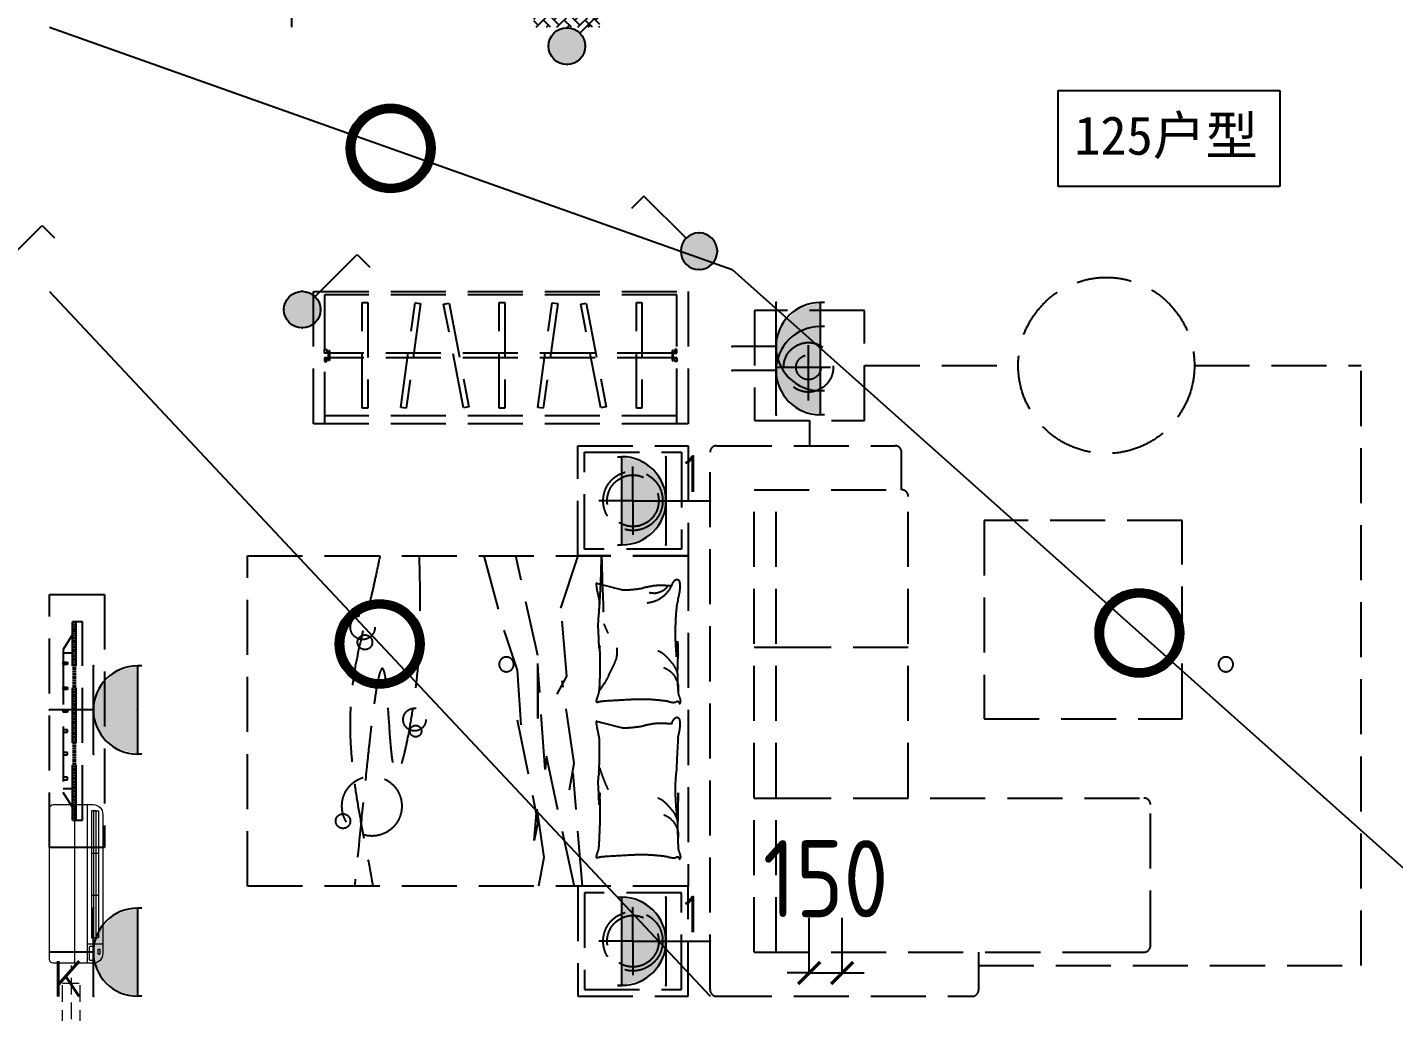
# Model space of a CAD drawing. Extents: x 3443499 to 7125205, y -1700016 to -264854.
# Drawn here: x 3691409 to 3697613, y -836724 to -832253 of the extents above; entities that cross this region are included whole.
import ezdxf
from ezdxf.enums import TextEntityAlignment as Align

# ---------------------------------------------------------------- set-up
doc = ezdxf.new("R2010")
doc.units = 0
doc.header["$LTSCALE"] = 1000
doc.header["$MEASUREMENT"] = 0
for name, pattern in [('__DASH', [0.35, 0.25, -0.1]), ('A户型$0$DASH', [0.35, 0.25, -0.1]), ('HIDDEN', [0.375, 0.25, -0.125])]:
    doc.linetypes.add(name, pattern=pattern)
doc.layers.get('0').update_dxf_attribs({"linetype": 'CONTINUOUS'})
doc.layers.get('Defpoints').update_dxf_attribs({"linetype": 'CONTINUOUS'})
for name, color, linetype in [('!!电气', 1, 'CONTINUOUS'), ('!校对', 2, 'CONTINUOUS'), ('5fur', 175, 'CONTINUOUS'), ('EQUIP-插座', 3, 'CONTINUOUS'), ('EQUIP-照明', 3, 'CONTINUOUS'), ('LVTRY', 252, 'CONTINUOUS'), ('TEL_DIM', 3, 'CONTINUOUS'), ('TEL_TEXT', 7, 'CONTINUOUS'), ('保温', 6, 'CONTINUOUS')]:
    doc.layers.add(name, color=color, linetype=linetype)
doc.layers.add('平面-空调室内机', color=176, linetype='CONTINUOUS', lineweight=9)
doc.layers.add('平面-空调预留孔', color=252, linetype='CONTINUOUS', lineweight=15)
doc.styles.add('_TEL_DIM', font='SIMPLEX', dxfattribs={"width": 0.8, "height": 3.5, "bigfont": 'HZTXT'})
doc.styles.add('DIM_FONT', font='SIMPLEX', dxfattribs={"width": 0.7, "bigfont": 'GBCBIG'})
doc.styles.get("Standard").update_dxf_attribs({"font": 'gbenor.shx', "bigfont": 'gbcbig.shx'})
doc.styles.add('黑体', font='simhei.ttf')
doc.dimstyles.get("Standard").update_dxf_attribs({"dimscale": 100, "dimtxt": 3.5, "dimasz": 1, "dimexe": 2.5, "dimexo": 3, "dimgap": 1.5, "dimtad": 1, "dimdec": 0, "dimzin": 0, "dimdsep": 46, "dimtxsty": 'Standard', "dimblk": 'ARCHTICK', "dimcen": 0.09, "dimadec": 0, "dimazin": 0, "dimtfac": 1, "dimtdec": 0, "dimtix": 1, "dimtmove": 2, "dimatfit": 3, "dimfxl": 1, "dimtolj": 1, "dimtzin": 0, "dimarcsym": 0})

# ---------------------------------------------------------------- blocks, each defined once
blk = doc.blocks.new('$equip$00001150')
at = {"const_width": 0.1}
blk.add_lwpolyline([(-0.45, 0, 1), (0.45, 0, 1)], format="xyb", close=True, dxfattribs=at)
blk.add_circle((0, 0), 0.5)
at = {"flags": 9}
blk.add_attdef('A', (0, 0), '', height=0.00002, dxfattribs=at)
blk = doc.blocks.new('$equip$00001962')
for p, q in [((0.147, 0.356), (0.625, 0.833)), ((0.625, 0.833), (0.766, 0.692))]:
    blk.add_line(p, q)
blk.add_circle((0, 0.208), 0.208)
for p in [(0, 0.417), (-0.208, 0.208), (0.208, 0.208), (0, 0)]:
    blk.add_point(p)
for points in [[(-0.18, 0.313), (0.18, 0.313), (-0.208, 0.208), (0.208, 0.208)], [(-0.104, 0.389), (0.104, 0.389), (-0.18, 0.313), (0.18, 0.313)], [(0, 0.417), (0, 0.417), (-0.104, 0.389), (0.104, 0.389)], [(-0.18, 0.104), (0.18, 0.104), (-0.208, 0.208), (0.208, 0.208)], [(-0.104, 0.028), (0.104, 0.028), (-0.18, 0.104), (0.18, 0.104)], [(0, 0), (0, 0), (-0.104, 0.028), (0.104, 0.028)]]:
    blk.add_solid(points)
at = {"layer": 'TEL_TEXT', "style": '_TEL_DIM', "flags": 1}
blk.add_attdef('A', text='', height=0.00002, dxfattribs=at).set_placement((0, 0), align=Align.MIDDLE_CENTER)
blk = doc.blocks.new('$equip$00001237')
for p, q in [((-0.5, 1.05), (-0.5, 1)), ((-0.5, 1), (0.5, 1)), ((0.5, 1.05), (0.5, 1)), ((0.5, 0.5), (-0.5, 0.5)), ((0, 0.5), (0, 0))]:
    blk.add_line(p, q)
blk.add_arc((0, 1), 0.5, 180, 0)
for p in [(0, 1), (-0.5, 0.5), (0.5, 0.5), (0, 0)]:
    blk.add_point(p)
for points in [[(0.433, 0.75), (-0.433, 0.75), (0.5, 1), (-0.5, 1)], [(0.25, 0.567), (-0.25, 0.567), (0.433, 0.75), (-0.433, 0.75)], [(0, 0.5), (0, 0.5), (0.25, 0.567), (-0.25, 0.567)]]:
    blk.add_solid(points)
at = {"flags": 9}
blk.add_attdef('A', (0, 0), '', height=0.00002, dxfattribs=at)
blk = doc.blocks.new('$equip$00001764')
for p, q in [((-0.5, 1.05), (-0.5, 1)), ((-0.5, 1), (0.5, 1)), ((0.5, 1.05), (0.5, 1)), ((0.5, 0.5), (-0.5, 0.5)), ((0, 0.5), (0, 0))]:
    blk.add_line(p, q)
blk.add_arc((0, 1), 0.5, 180, 0)
for p in [(-0.5, 0.5), (0.5, 0.5), (0, 0)]:
    blk.add_point(p)
for points in [[(0.433, 0.75), (-0.433, 0.75), (0.5, 1), (-0.5, 1)], [(0.25, 0.567), (-0.25, 0.567), (0.433, 0.75), (-0.433, 0.75)], [(0, 0.5), (0, 0.5), (0.25, 0.567), (-0.25, 0.567)]]:
    blk.add_solid(points)
at = {"color": 7, "style": '_TEL_DIM'}
blk.add_attdef('$TEXT$', text='', height=0.4, dxfattribs=at).set_placement((0.303, 0.211), align=Align.MIDDLE_CENTER)
at = {"color": 7, "style": '_TEL_DIM', "flags": 1}
blk.add_attdef('A', text='', height=0.00002, dxfattribs=at).set_placement((0, 0), align=Align.MIDDLE_CENTER)
blk = doc.blocks.new('_ArchTick')
at = {"color": 0, "linetype": 'ByBlock', "const_width": 0.15}
blk.add_lwpolyline([(-0.5, -0.5), (0.5, 0.5)], dxfattribs=at)
blk = doc.blocks.new('*D175')
at = {"layer": 'Defpoints', "color": 0, "transparency": 16777216}
for p in [(3695109.1, -836547.6), (3694959.1, -836853.4), (3695109.1, -836853.4)]:
    blk.add_point(p, dxfattribs=at)
at = {"layer": 'TEL_DIM', "color": 0, "lineweight": -2, "transparency": 16777216}
for p, q in [((3694959.1, -836553.4), (3694959.1, -836297.6)), ((3695109.1, -836553.4), (3695109.1, -836297.6)), ((3694959.1, -836547.6), (3694859.1, -836547.6)), ((3694959.1, -836547.6), (3695109.1, -836547.6)), ((3695109.1, -836547.6), (3695209.1, -836547.6))]:
    blk.add_line(p, q, dxfattribs=at)
at = {"layer": 'TEL_DIM', "color": 0, "lineweight": -2, "transparency": 16777216, "xscale": 100, "yscale": 100, "zscale": 100}
blk.add_blockref('_ArchTick', (3694959.1, -836547.6), dxfattribs=at)
at = {"layer": 'TEL_DIM', "color": 0, "lineweight": -2, "transparency": 16777216, "xscale": 100, "yscale": 100, "zscale": 100, "rotation": 180}
blk.add_blockref('_ArchTick', (3695109.1, -836547.6), dxfattribs=at)
at = {"layer": 'TEL_DIM', "color": 0, "transparency": 16777216, "insert": (3695034.1, -836119.6), "char_height": 350, "attachment_point": 5}
blk.add_mtext('\\A1;150', dxfattribs=at)
blk = doc.blocks.new('A$C00A30745')
at = {"layer": '5fur', "color": 252, "linetype": 'A户型$0$DASH'}
for p, q in [((4700, 2600), (4700, 3200)), ((4700, 3200), (6400, 3200)), ((6350, 3185), (4750, 3185)), ((4750, 3185), (4750, 2600)), ((6350, 2600), (6350, 3185)), ((6400, 3200), (6400, 2600)), ((4920.5, 2670), (4920.5, 3150)), ((4920.5, 3150), (4945.5, 3150)), ((4945.5, 3150), (4945.5, 2670)), ((5095.3, 2674), (5160.9, 3149.5)), ((5185.7, 3146), (5120, 2670.5)), ((5160.9, 3149.5), (5185.7, 3146)), ((5290.3, 3143.3), (5314.9, 3148)), ((5381, 2672), (5290.3, 3143.3)), ((5314.9, 3148), (5405.5, 2676.7)), ((5543, 2670), (5543, 3150)), ((5543, 3150), (5568, 3150)), ((5568, 3150), (5568, 2670)), ((5717.8, 2674), (5783.4, 3149.5)), ((5808.2, 3146), (5742.5, 2670.5)), ((5783.4, 3149.5), (5808.2, 3146)), ((5912.8, 3143.3), (5937.4, 3148)), ((6003.5, 2672), (5912.8, 3143.3)), ((5937.4, 3148), (6028, 2676.7)), ((6165.5, 2670), (6165.5, 3150)), ((6165.5, 3150), (6190.5, 3150)), ((6190.5, 3150), (6190.5, 2670)), ((7202.1, 3114.4), (6702.1, 3114.4)), ((6702.1, 3114.4), (6702.1, 2614.4)), ((7202.1, 2614.4), (7202.1, 3114.4)), ((6946.9, 2706.1), (6946.9, 3006.1)), ((4750, 2920), (4750, 2936.6)), ((4750, 2936.6), (4760.2, 2936.6)), ((4767.8, 2920), (4750, 2920)), ((4760.2, 2920), (4750, 2920)), ((4760.2, 2936.6), (4760.2, 2920)), ((4767.8, 2886.6), (4767.8, 2932.9)), ((4767.8, 2932.9), (4772.2, 2932.9)), ((4772.2, 2932.9), (4772.2, 2886.6)), ((6327.9, 2920), (4772.2, 2920)), ((6327.8, 2932.9), (6327.8, 2886.6)), ((6332.2, 2932.9), (6327.8, 2932.9)), ((6332.2, 2886.6), (6332.2, 2932.9)), ((6332.2, 2920), (6350, 2920)), ((6350, 2920), (6332.2, 2920)), ((6339.8, 2936.6), (6339.8, 2920)), ((6350, 2936.6), (6339.8, 2936.6)), ((6339.8, 2920), (6350, 2920)), ((6350, 2920), (6350, 2936.6)), ((4767.8, 2899.5), (4750, 2899.5)), ((4750, 2899.5), (4750, 2882.9)), ((4760.2, 2899.5), (4750, 2899.5)), ((4750, 2882.9), (4760.2, 2882.9)), ((4760.2, 2882.9), (4760.2, 2899.5)), ((4772.2, 2886.6), (4767.8, 2886.6)), ((6327.9, 2899.5), (4772.2, 2899.5)), ((6327.8, 2886.6), (6332.2, 2886.6)), ((6332.2, 2899.5), (6350, 2899.5)), ((6350, 2899.5), (6332.2, 2899.5)), ((6339.8, 2899.5), (6350, 2899.5)), ((6339.8, 2882.9), (6339.8, 2899.5)), ((6350, 2882.9), (6339.8, 2882.9)), ((6350, 2899.5), (6350, 2882.9)), ((6796.9, 2856.1), (7096.9, 2856.1)), ((7202.1, 2864.4), (7899.4, 2864.4)), ((8699.4, 2864.4), (9456.7, 2864.4)), ((9456.7, 139.4), (9456.7, 2864.4)), ((4945.5, 2670), (4920.5, 2670)), ((5120, 2670.5), (5095.3, 2674)), ((5405.5, 2676.7), (5381, 2672)), ((5568, 2670), (5543, 2670)), ((5742.5, 2670.5), (5717.8, 2674)), ((6028, 2676.7), (6003.5, 2672)), ((6190.5, 2670), (6165.5, 2670)), ((6350, 2635), (4750, 2635)), ((6702.1, 2614.4), (7202.1, 2614.4)), ((6952.1, 2614.4), (6952.1, 2500)), ((4750, 2600), (4700, 2600)), ((6350, 2600), (4750, 2600)), ((6400, 2600), (6350, 2600)), ((5900, 2000), (5900, 2500)), ((5900, 2500), (6400, 2500)), ((6400, 2500), (6400, 2000)), ((6530, 2500), (7340, 2500)), ((5930, 2030), (5930, 2470)), ((5930, 2470), (6370, 2470)), ((6370, 2470), (6370, 2030)), ((6500, 30), (6500, 2470)), ((7370, 2300), (7370, 2470)), ((6150, 2250), (6150, 2405)), ((6700, 200), (6700, 2300)), ((6700, 2300), (7370, 2300)), ((6800, 200), (6800, 2300)), ((6150, 2250), (5995, 2250)), ((6150, 2250), (6150, 2095)), ((6150, 2250), (6305, 2250)), ((7400, 900), (7400, 2270)), ((8644.4, 2160.3), (7744.4, 2160.3)), ((7744.4, 2160.3), (7744.4, 1260.3)), ((8644.4, 1260.3), (8644.4, 2160.3)), ((4400, 500), (4400, 2000)), ((4400, 2000), (6400, 2000)), ((5473.4, 2000), (5564.5, 1657.4)), ((5718.4, 1547.4), (5618.1, 2000)), ((5822.8, 1761.9), (5901.5, 2000)), ((6400, 2000), (5900, 2000)), ((6370, 2030), (5930, 2030)), ((6400, 2000), (6400, 500)), ((5983.8, 1875.3), (6013.8, 1867.8)), ((6013.8, 1867.8), (6096.4, 1847.1)), ((3500, 675), (3500, 1825)), ((3500, 1825), (3750, 1825)), ((3750, 1825), (3750, 675)), ((5850.3, 1453.9), (5822.8, 1761.9)), ((3605.6, 800), (3605.6, 1700)), ((3650, 1700), (3605.6, 1700)), ((3621.5, 1698), (3605.6, 1698)), ((3621.5, 1687.8), (3605.6, 1687.8)), ((3621.5, 1677.6), (3605.6, 1677.6)), ((3621.5, 800), (3621.5, 1700)), ((3650, 800), (3650, 1700)), ((3605.6, 1642), (3563.4, 1575.3)), ((3621.5, 1667.4), (3605.6, 1667.4)), ((3621.5, 1657.1), (3605.6, 1657.1)), ((3621.5, 1646.9), (3605.6, 1646.9)), ((3621.5, 1636.7), (3605.6, 1636.7)), ((3621.5, 1626.5), (3605.6, 1626.5)), ((3621.5, 1616.2), (3605.6, 1616.2)), ((5564.5, 1657.4), (5624.9, 1481.4)), ((3563.4, 1575.3), (3563.4, 924.7)), ((3605.6, 1557.4), (3563.4, 1557.4)), ((3621.5, 1606), (3605.6, 1606)), ((3621.5, 1595.8), (3605.6, 1595.8)), ((3621.5, 1585.5), (3605.6, 1585.5)), ((3621.5, 1575.3), (3605.6, 1575.3)), ((3621.5, 1565.1), (3605.6, 1565.1)), ((3621.5, 1554.9), (3605.6, 1554.9)), ((6700, 1585), (6800, 1585)), ((6800, 1585), (7400, 1585)), ((3563.4, 1505.9), (3563.4, 1516.6)), ((3563.4, 1516.6), (3583, 1516.6)), ((3583, 1505.9), (3563.4, 1505.9)), ((3583, 1516.6), (3583, 1505.9)), ((3621.5, 1544.6), (3605.6, 1544.6)), ((3621.5, 1534.4), (3605.6, 1534.4)), ((3621.5, 1524.2), (3605.6, 1524.2)), ((3621.5, 1514), (3605.6, 1514)), ((3621.5, 1503.7), (3605.6, 1503.7)), ((3621.5, 1493.5), (3605.6, 1493.5)), ((5718.4, 1261.3), (5718.4, 1547.4)), ((5718.4, 1497.9), (5718.4, 1261.3)), ((5751.4, 1030.3), (5718.4, 1497.9)), ((3621.5, 1483.3), (3605.6, 1483.3)), ((3621.5, 1473), (3605.6, 1473)), ((3621.5, 1462.8), (3605.6, 1462.8)), ((3621.5, 1452.6), (3605.6, 1452.6)), ((3621.5, 1442.4), (3605.6, 1442.4)), ((3621.5, 1432.1), (3605.6, 1432.1)), ((5624.9, 1481.4), (5646.7, 1146.7)), ((5806.3, 1371.4), (5850.3, 1453.9)), ((5883.3, 1057.8), (5828.3, 1431.9)), ((3563.4, 1392.8), (3563.4, 1403.5)), ((3563.4, 1403.5), (3583, 1403.5)), ((3583, 1392.8), (3563.4, 1392.8)), ((3583, 1403.5), (3583, 1392.8)), ((3621.5, 1421.9), (3605.6, 1421.9)), ((3621.5, 1411.7), (3605.6, 1411.7)), ((3621.5, 1401.5), (3605.6, 1401.5)), ((3621.5, 1391.2), (3605.6, 1391.2)), ((3621.5, 1381), (3605.6, 1381)), ((3621.5, 1370.8), (3605.6, 1370.8)), ((3621.5, 1360.5), (3605.6, 1360.5)), ((3621.5, 1350.3), (3605.6, 1350.3)), ((3621.5, 1340.1), (3605.6, 1340.1)), ((3621.5, 1329.9), (3605.6, 1329.9)), ((3621.5, 1319.6), (3605.6, 1319.6)), ((3621.5, 1309.4), (3605.6, 1309.4)), ((3563.4, 1289.8), (3563.4, 1300.5)), ((3563.4, 1300.5), (3583, 1300.5)), ((3583, 1289.8), (3563.4, 1289.8)), ((3583, 1300.5), (3583, 1289.8)), ((3621.5, 1299.2), (3605.6, 1299.2)), ((3621.5, 1289), (3605.6, 1289)), ((3621.5, 1278.7), (3605.6, 1278.7)), ((3621.5, 1268.5), (3605.6, 1268.5)), ((3621.5, 1258.3), (3605.6, 1258.3)), ((3621.5, 1248), (3605.6, 1248)), ((5624.9, 1255.8), (5718.4, 788.2)), ((5983.8, 1249), (6013.8, 1241.5)), ((6013.8, 1241.5), (6096.4, 1220.8)), ((7744.4, 1260.3), (8644.4, 1260.3)), ((3583, 1210.2), (3563.4, 1210.2)), ((3563.4, 1210.2), (3563.4, 1199.5)), ((3563.4, 1199.5), (3583, 1199.5)), ((3583, 1199.5), (3583, 1210.2)), ((3621.5, 1237.8), (3605.6, 1237.8)), ((3621.5, 1227.6), (3605.6, 1227.6)), ((3621.5, 1217.4), (3605.6, 1217.4)), ((3621.5, 1207.1), (3605.6, 1207.1)), ((3621.5, 1196.9), (3605.6, 1196.9)), ((3621.5, 1186.7), (3605.6, 1186.7)), ((3621.5, 1176.5), (3605.6, 1176.5)), ((3621.5, 1166.2), (3605.6, 1166.2)), ((3621.5, 1156), (3605.6, 1156)), ((3621.5, 1145.8), (3605.6, 1145.8)), ((3621.5, 1135.5), (3605.6, 1135.5)), ((3621.5, 1125.3), (3605.6, 1125.3)), ((3583, 1107.2), (3563.4, 1107.2)), ((3563.4, 1107.2), (3563.4, 1096.5)), ((3563.4, 1096.5), (3583, 1096.5)), ((3583, 1096.5), (3583, 1107.2)), ((3621.5, 1115.1), (3605.6, 1115.1)), ((3621.5, 1104.9), (3605.6, 1104.9)), ((3621.5, 1094.6), (3605.6, 1094.6)), ((3621.5, 1084.4), (3605.6, 1084.4)), ((3621.5, 1074.2), (3605.6, 1074.2)), ((3621.5, 1064), (3605.6, 1064)), ((5756.9, 1090.8), (5751.4, 1030.3)), ((5883.3, 503.7), (5756.9, 1090.8)), ((5861.3, 936.8), (5883.3, 1057.8)), ((3583, 994.1), (3563.4, 994.1)), ((3563.4, 994.1), (3563.4, 983.4)), ((3583, 983.4), (3583, 994.1)), ((3621.5, 1053.7), (3605.6, 1053.7)), ((3621.5, 1043.5), (3605.6, 1043.5)), ((3621.5, 1033.3), (3605.6, 1033.3)), ((3621.5, 1023), (3605.6, 1023)), ((3621.5, 1012.8), (3605.6, 1012.8)), ((3621.5, 1002.6), (3605.6, 1002.6)), ((5921.2, 500), (5877.8, 1013.8)), ((3563.4, 983.4), (3583, 983.4)), ((3605.6, 942.6), (3563.4, 942.6)), ((3621.5, 992.4), (3605.6, 992.4)), ((3621.5, 982.1), (3605.6, 982.1)), ((3621.5, 971.9), (3605.6, 971.9)), ((3621.5, 961.7), (3605.6, 961.7)), ((3621.5, 951.4), (3605.6, 951.4)), ((3621.5, 941.2), (3605.6, 941.2)), ((3621.5, 931), (3605.6, 931)), ((3605.6, 858), (3563.4, 924.7)), ((3621.5, 920.8), (3605.6, 920.8)), ((3621.5, 910.5), (3605.6, 910.5)), ((3621.5, 900.3), (3605.6, 900.3)), ((3621.5, 890.1), (3605.6, 890.1)), ((3621.5, 879.9), (3605.6, 879.9)), ((3621.5, 869.6), (3605.6, 869.6)), ((6700, 900), (6800, 900)), ((6800, 900), (8470, 900)), ((8500, 230), (8500, 870)), ((3621.5, 859.4), (3605.6, 859.4)), ((3621.5, 849.2), (3605.6, 849.2)), ((3621.5, 838.9), (3605.6, 838.9)), ((3621.5, 828.7), (3605.6, 828.7)), ((3621.5, 818.5), (3605.6, 818.5)), ((3621.5, 808.3), (3605.6, 808.3)), ((5701.9, 707.2), (5712.9, 850.2)), ((5712.9, 850.2), (5745.9, 630.2)), ((3605.6, 800), (3650, 800)), ((5718.4, 788.2), (5701.9, 707.2)), ((3750, 675), (3500, 675)), ((5745.9, 630.2), (5721.2, 500)), ((6400, 500), (4400, 500)), ((5900, 500), (5900, 0)), ((6400, 500), (5900, 500)), ((6400, 0), (6400, 500)), ((5930, 470), (5930, 30)), ((6370, 470), (5930, 470)), ((6370, 30), (6370, 470)), ((6150, 250), (6150, 405)), ((6150, 250), (5995, 250)), ((6150, 250), (6150, 95)), ((6150, 250), (6305, 250)), ((6700, 200), (8347.3, 200)), ((7720, 30), (7720, 200)), ((8347.3, 200), (8470, 200)), ((7720, 139.4), (9456.7, 139.4)), ((5900, 0), (6400, 0)), ((5930, 30), (6370, 30)), ((6530, 0), (7690, 0))]:
    blk.add_line(p, q, dxfattribs=at)
for centre, radius in [((8299.4, 2864.4), 400), ((6946.9, 2856.1), 112.5), ((6946.9, 2856.1), 56.2), ((6150, 2250), 135), ((6150, 2250), 117), ((4922.6, 1675.4), 55.7), ((4933.1, 1607.3), 33.5), ((5158.2, 1256.3), 51.6), ((5163.4, 1203.9), 26.2), ((4964.5, 863.4), 135.8), ((4833.6, 795.3), 33.1), ((6150, 250), 135), ((6150, 250), 117)]:
    blk.add_circle(centre, radius, dxfattribs=at)
for centre, radius, start, end in [((6530, 2470), 30, 90, 180), ((7340, 2470), 30, 0, 90), ((7370, 2270), 30, 0, 90), ((280.9, 2115.1), 5727.8, 356.56282, 358.79258), ((33818.3, 2769), 27821.6, 181.59533, 182.21943), ((5983.6, 1874.4), 0.917, 75.95506, 184.08294), ((6252.7, 1893.6), 270.8, 184.08294, 189.4841), ((6386.3, 992.8), 882, 99.68437, 102.19838), ((6272.3, 1661.2), 204, 90, 99.68437), ((6272.3, 1373.4), 491.8, 83.76764, 90), ((6236.9, 1916.9), 89.9, 311.44291, 323.73593), ((6200.9, 1926.3), 139.9, 315.09762, 332.79641), ((6359.4, 1859.5), 34.2, 116.58052, 175.59979), ((6350, 1878.3), 13.1, 11.27238, 116.58052), ((6274.2, 1863.2), 90.4, 0, 11.27238), ((6203.5, 1863.2), 161.1, 351.56281, 0), ((6212.2, 1886.8), 229.7, 189.4841, 197.38641), ((5878.8, 1782.4), 119.7, 6.43405, 17.38641), ((6112.8, 1912.8), 67.7, 255.95481, 272.66488), ((6085.4, 2503.2), 658.8, 272.66488, 278.00505), ((6132.9, 2164.9), 317.1, 278.00505, 282.19838), ((6247.2, 1922.5), 91.5, 255.31489, 270), ((6200.9, 1926.3), 139.9, 286.51498, 297.39883), ((6247.2, 1887.1), 56.2, 270, 288.7799), ((6199.1, 2028.6), 205.6, 288.7799, 291.81492), ((6200.9, 1926.3), 139.9, 297.39883, 315.09762), ((6219.4, 1978), 151.1, 291.81492, 295.35512), ((6261.5, 1889), 52.6, 295.35512, 311.44291), ((6587.9, 1735.9), 242.2, 164.25602, 172.45315), ((6061.4, 1884.3), 304.8, 344.25602, 351.56281), ((6475.3, 1683.2), 484.2, 172.03917, 181.8979), ((5852.8, 1779.5), 145.9, 348.44144, 6.43405), ((6200.9, 1926.3), 139.9, 275.63113, 286.51498), ((7474.8, 1652.1), 1132.9, 174.1433, 180.00126), ((6704.1, 1964.2), 738.7, 201.65774, 203.48441), ((7394.5, 1734.5), 1404.8, 182.74906, 184.61758), ((4781.8, 1523.5), 1216.5, 2.60963, 4.61758), ((6704.1, 1964.2), 738.7, 203.48441, 205.31107), ((7390.8, 1652.1), 1049, 180, 186.0867), ((6059.4, 1571), 62.9, 160.78629, 172.77597), ((282.3, 1494.8), 5718.5, 359.71346, 0.97038), ((5806.1, 1565.8), 272.1, 355.91723, 3.5552), ((6185.2, 1383.4), 200.2, 61.68324, 66.99723), ((6256.8, 1516.2), 49.3, 50.96506, 61.68324), ((6146, 1379.6), 225.2, 43.81151, 50.96506), ((4466, 1718.1), 1890.1, 354.61873, 356.78996), ((7224.8, 1481.9), 873.2, 175.19815, 179.42426), ((6203.1, 1585.3), 152.4, 2.53859, 10.18988), ((6066, 1579.2), 289.7, 355.19815, 2.53859), ((4756.4, 2090.3), 1432.3, 333.50152, 335.67347), ((5599.9, 1709), 506.6, 335.67347, 339.32572), ((6019.6, 1550.6), 58, 339.32572, 355.91723), ((6258.3, 1396.5), 99.2, 53.82335, 71.56035), ((6025.9, 1264.3), 391.6, 38.38857, 43.81151), ((6272.7, 1459.9), 76.8, 27.23959, 38.38857), ((6132.9, 1387.9), 234, 20.86028, 27.23959), ((7845.8, 1475.6), 1494.3, 179.42426, 181.90789), ((4836.7, 1472.1), 1164, 356.42603, 359.71346), ((5758.4, 1590.7), 312.6, 327.86502, 333.50152), ((6258.3, 1396.5), 99.2, 36.08636, 53.82335), ((6258.3, 1396.5), 99.2, 15.93524, 36.08636), ((6059.4, 1330.3), 76.7, 152.71588, 163.77885), ((5950.9, 1386.2), 45.3, 332.71588, 347.13096), ((5852.9, 1408.6), 145.9, 347.13096, 356.42603), ((5406.2, 1812), 728.6, 324.17371, 327.86502), ((7172.7, 1453.2), 820.8, 181.90789, 185.25919), ((6258.3, 1396.5), 99.2, 355.78412, 15.93524), ((6409.1, 1382.9), 53.9, 185.25919, 210.65125), ((6069.7, 1327.3), 87.5, 163.77885, 172.87961), ((5984.2, 1337.9), 1.32, 172.87961, 253.30223), ((5989.4, 1355.2), 19.3, 253.30223, 279.99836), ((6048.5, 1019.8), 321.2, 93.50486, 99.99836), ((6862.4, -12269.6), 13635.6, 93.05496, 93.50486), ((6208.5, -16.7), 1365.2, 91.63309, 93.05496), ((6188.9, 669.5), 678.7, 86.63125, 91.63309), ((6175.2, 435.6), 913.1, 82.3191, 86.63125), ((6270.7, 1143.9), 198.3, 77.89054, 82.3191), ((6363.9, 1578.3), 246, 257.89054, 261.86652), ((6333.7, 1367.3), 32.8, 261.86652, 291.42098), ((6351.4, 1322.2), 15.6, 68.0096, 111.42098), ((6355.6, 1332.7), 4.28, 348.10694, 68.0096), ((6362.1, 1331.3), 2.32, 168.10694, 289.56397), ((6337.8, 1340.7), 28.9, 355.69746, 30.65125), ((6361.7, 1332.4), 3.42, 289.56397, 338.2117), ((6341.6, 1340.4), 25.1, 338.2117, 355.69746), ((5983.6, 1248.1), 0.917, 75.95506, 184.08294), ((6252.7, 1267.3), 270.8, 184.08294, 189.4841), ((6359.4, 1233.2), 34.2, 116.58052, 175.59979), ((6350, 1252.1), 13.1, 11.27238, 116.58052), ((6274.2, 1237), 90.4, 0, 11.27238), ((6212.2, 1260.6), 229.7, 189.4841, 197.38641), ((5878.8, 1156.1), 119.7, 6.43405, 17.38641), ((6112.8, 1286.5), 67.7, 255.95481, 272.66488), ((6085.4, 1877), 658.8, 272.66488, 278.00505), ((6132.9, 1538.6), 317.1, 278.00505, 282.19838), ((6386.3, 366.5), 882, 99.68437, 102.19838), ((6272.3, 1034.9), 204, 90, 99.68437), ((6272.3, 747.1), 491.8, 83.76764, 90), ((6061.4, 1258), 304.8, 344.25602, 351.56281), ((6203.5, 1237), 161.1, 351.56281, 0), ((4334.7, 1114.2), 1664, 356.58211, 1.90513), ((10473.2, 902.2), 4127.5, 176.20601, 178.19145), ((6221.1, 969), 230.1, 168.44144, 182.74906), ((6704.1, 1254.9), 738.7, 197.19822, 199.42798), ((6704.1, 1254.9), 738.7, 199.42798, 201.65774), ((7024.5, 942.8), 682.7, 172.45315, 180), ((7394.5, 1025.3), 1404.8, 182.74906, 184.61758), ((6704.1, 1254.9), 738.7, 201.65774, 203.48441), ((6704.1, 1254.9), 738.7, 203.48441, 205.31107), ((7390.8, 942.8), 1049, 180, 186.0867), ((4781.8, 814.3), 1216.5, 2.60963, 4.61758), ((7053.9, 837.7), 1057.4, 175.3453, 178.26839), ((282.3, 826.7), 5718.5, 359.71346, 0.97038), ((6185.2, 715.2), 200.2, 61.68324, 66.99723), ((6256.8, 848), 49.3, 50.96506, 61.68324), ((6146, 711.4), 225.2, 43.81151, 50.96506), ((7224.8, 813.7), 873.2, 175.19815, 179.42426), ((12556.8, 751.3), 6203.8, 178.40567, 179.60458), ((6066, 911.1), 289.7, 355.19815, 2.53859), ((8470, 870), 30, 0, 90), ((6258.3, 728.4), 99.2, 53.82335, 71.56035), ((6025.9, 596.2), 391.6, 38.38857, 43.81151), ((6258.3, 728.4), 99.2, 36.08636, 53.82335), ((6272.7, 791.7), 76.8, 27.23959, 38.38857), ((6132.9, 719.7), 234, 20.86028, 27.23959), ((6874.1, 887.7), 529.3, 186.0867, 190.18988), ((7845.8, 807.5), 1494.3, 179.42426, 181.90789), ((4836.7, 803.9), 1164, 356.42603, 359.71346), ((6258.3, 728.4), 99.2, 15.93524, 36.08636), ((8982.7, 806.6), 2630.7, 181.06466, 182.93655), ((6258.3, 728.4), 99.2, 355.78412, 15.93524), ((5013.7, 754.8), 985.1, 355.05951, 358.63568), ((6069.7, 621.1), 87.5, 163.77885, 172.87961), ((5984.2, 631.8), 1.32, 172.87961, 253.30223), ((5989.4, 649), 19.3, 253.30223, 279.99836), ((6059.4, 624.1), 76.7, 152.71588, 163.77885), ((5950.9, 680), 45.3, 332.71588, 347.13096), ((6048.5, 313.7), 321.2, 93.50486, 99.99836), ((6862.4, -12975.8), 13635.6, 93.05496, 93.50486), ((6208.5, -722.9), 1365.2, 91.63309, 93.05496), ((6188.9, -36.7), 678.7, 86.63125, 91.63309), ((6175.2, -270.6), 913.1, 82.3191, 86.63125), ((6270.7, 437.7), 198.3, 77.89054, 82.3191), ((6363.9, 872.2), 246, 257.89054, 261.86652), ((6333.7, 661.1), 32.8, 261.86652, 291.42098), ((6351.4, 616.1), 15.6, 68.0096, 111.42098), ((6409.1, 676.8), 53.9, 185.25919, 210.65125), ((6355.6, 626.5), 4.28, 348.10694, 68.0096), ((6362.1, 625.2), 2.32, 168.10694, 289.56397), ((6337.8, 634.6), 28.9, 355.69746, 30.65125), ((6361.7, 626.2), 3.42, 289.56397, 338.2117), ((6341.6, 634.3), 25.1, 338.2117, 355.69746), ((8470, 230), 30, 270, 0), ((6530, 30), 30, 180, 270), ((7690, 30), 30, 270, 0)]:
    blk.add_arc(centre, radius, start, end, dxfattribs=at)
for points, knots in [([(5001.1, 2000), (4955.3, 1770.4), (4800.5, 1259), (4899.8, 875.6), (4969.7, 500)], [0, 0, 0, 0, 470.099243, 1589.098475, 1589.098475, 1589.098475, 1589.098475]), ([(5179.1, 2000), (5185.2, 1726.8), (5193.4, 1469.5), (5056.4, 843.3), (5021.7, 2000), (4943.5, 1046.1), (4885.9, 500)], [0, 0, 0, 0, 692.785923, 915.160849, 1290.08623, 2337.669759, 2337.669759, 2337.669759, 2337.669759])]:
    blk.add_open_spline(points, degree=3, knots=knots, dxfattribs=at)
blk = doc.blocks.new('dongkong')
at = {"layer": '平面-空调预留孔', "color": 8, "linetype": 'HIDDEN', "ltscale": 0.3}
for p, q in [((-603796, 210899.9), (-603796, 210431.5)), ((-603836, 210821), (-603836, 210510.8)), ((-603836, 210821), (-603756, 210821)), ((-603756, 210821), (-603756, 210510.8))]:
    blk.add_line(p, q, dxfattribs=at)
blk.add_lwpolyline([(-603756, 210510.8), (-603836, 210510.8)], dxfattribs=at)
blk = doc.blocks.new('A$C001338C2')
at = {"color": 8}
for p, q in [((0, 248.6), (0, 22)), ((845, 303.6), (55, 303.6)), ((109.1, 214.8), (109.1, 303.6)), ((900, 22), (900, 248.6)), ((22, 0), (878, 0))]:
    blk.add_line(p, q, dxfattribs=at)
at = {"color": 8, "lineweight": 5}
for p, q in [((864.6, 278.7), (144.5, 278.7)), ((144.5, 278.7), (144.5, 265.8)), ((387, 278.7), (144.5, 278.7)), ((144.5, 278.7), (144.5, 252.9)), ((144.5, 265.8), (864.6, 265.8)), ((144.5, 239.9), (144.5, 252.9)), ((144.5, 252.9), (864.6, 252.9)), ((864.6, 239.9), (144.5, 239.9)), ((387, 239.9), (387, 278.7)), ((622, 239.9), (387, 239.9)), ((864.6, 278.7), (622, 278.7)), ((622, 278.7), (622, 239.9)), ((864.6, 252.9), (864.6, 278.7)), ((864.6, 265.8), (864.6, 239.9)), ((900, 214.8), (0, 214.8)), ((900, 143.2), (0, 143.2))]:
    blk.add_line(p, q, dxfattribs=at)
at = {"color": 8}
for points in [[(89.2, 226.4), (22.2, 226.4, -0.414214), (16.7, 231.9), (16.7, 243.1, -0.414214), (22.2, 248.6), (89.2, 248.6, -0.414214), (94.7, 243.1), (94.7, 231.9, -0.414214)], [(73.1, 275), (56.8, 275, -0.414214), (51.3, 280.5), (51.3, 283.4, -0.414214), (56.8, 288.9), (73.1, 288.9, -0.414214), (78.6, 283.4), (78.6, 280.5, -0.414214)]]:
    blk.add_lwpolyline(points, format="xyb", close=True, dxfattribs=at)
for centre, radius, start, end in [((55, 248.6), 55, 90, 180), ((845, 248.6), 55, 360, 90), ((22, 22), 22, 180, 270), ((878, 22), 22, 270, 360)]:
    blk.add_arc(centre, radius, start, end, dxfattribs=at)
blk = doc.blocks.new('A$C263B1184')
at = {"layer": '保温', "linetype": 'ByBlock', "ltscale": 10}
h = blk.add_hatch(dxfattribs=at)
h.set_pattern_fill('AR-HBONE', color=251, scale=55)
h.set_pattern_definition([(45, (-1016860.394, -345260.66), (0, 47.4157523), [100.584, -33.528]), (135, (-1016836.686, -345236.954), (3e-15, 47.4157523), [100.584, -33.528])])
h.paths.add_polyline_path([(-7500, 6200), (-7500, 6400), (-7800, 6400), (-7800, 6200)])
at = {"layer": '保温', "color": 251, "linetype": 'ByBlock', "ltscale": 10}
blk.add_line((-8900, 6300), (-8900, 6200), dxfattribs=at)
blk = doc.blocks.new('A$C25274923')
at = {"color": 252}
for p, q in [((8181.5, 8013.6), (9187.5, 8013.6)), ((8181.5, 7577.6), (8181.5, 8013.6)), ((9187.5, 8013.6), (9187.5, 7577.6)), ((9187.5, 7577.6), (8181.5, 7577.6))]:
    blk.add_line(p, q, dxfattribs=at)
at = {"color": 252, "linetype": '__DASH'}
for centre, start, end in [((5675.5, 5407.1), 90, 270), ((5675.5, 5407.1), 270, 90), ((8942.2, 5407.1), 90, 270), ((8942.2, 5407.1), 270, 90)]:
    blk.add_arc(centre, 33.3, start, end, dxfattribs=at)
at = {"color": 252}
for name, p in [('A$C263B1184', (13600, 2100)), ('A$C00A30745', (100, 3900))]:
    blk.add_blockref(name, p, dxfattribs=at)
at = {"layer": '平面-空调室内机', "color": 252, "ltscale": 0.3, "rotation": 180}
blk.add_blockref('dongkong', (-600096, 214470.8), dxfattribs=at)
blk.add_blockref('dongkong', (-600096, 214470.8), dxfattribs=at)
at = {"layer": '平面-空调预留孔', "color": 252, "xscale": -0.800000000046565, "yscale": 0.800000000046565, "zscale": 0.800000000046565, "rotation": 269.9999997665698}
blk.add_blockref('A$C001338C2', (3600.1, 4050), dxfattribs=at)
at = {"color": 252, "style": '黑体'}
blk.add_text('125户型', height=175, dxfattribs=at).set_placement((8253.6, 7721.5))
at = {"layer": 'LVTRY', "color": 252, "style": 'DIM_FONT', "text_generation_flag": 4, "width": 0.8, "flags": 9}
for tag, p in [('XSIZE', (10837.5, 12299)), ('YSIZE', (10837.5, 12299)), ('XSIZE', (38237.5, 12299)), ('YSIZE', (38237.5, 12299)), ('XSIZE', (38237.7, 12299)), ('YSIZE', (38237.7, 12299))]:
    blk.add_attdef(tag, p, '', height=0.5, rotation=90.00001, dxfattribs=at)
at = {"layer": 'LVTRY', "color": 252, "style": 'DIM_FONT', "width": 0.8, "flags": 9}
for tag, p in [('XSIZE', (16562.5, 12299)), ('YSIZE', (16562.5, 12299)), ('XSIZE', (43962.5, 12299)), ('YSIZE', (43962.5, 12299)), ('XSIZE', (43962.7, 12299)), ('YSIZE', (43962.7, 12299))]:
    blk.add_attdef(tag, p, '', height=0.5, rotation=89.99999, dxfattribs=at)

msp = doc.modelspace()

# ---------------------------------------------------------------- linework, layer by layer
at = {"layer": '!!电气', "color": 1}
for p, q in [((3691509.1, -832253.4), (3694609.1, -833353.4)), ((3694609.1, -833353.4), (3698309.1, -836653.4)), ((3691509.1, -833453.4), (3694509.1, -836653.4))]:
    msp.add_line(p, q, dxfattribs=at)

# ---------------------------------------------------------------- block references
at = {"layer": 'EQUIP-插座', "color": 2, "xscale": 400.0000000000008, "yscale": 400.0000000000008, "zscale": 400.0000000000008, "rotation": 269.9999924865657}
for p in [(3694609.1, -833703.4), (3694609.1, -833812.5), (3691509.1, -835353.4)]:
    msp.add_blockref('$equip$00001237', p, dxfattribs=at)
at = {"layer": 'EQUIP-插座', "color": 6}
ref = msp.add_blockref('$equip$00001764', (3694509.1, -834403.4), dxfattribs=dict(at, xscale=400, yscale=400, zscale=400, rotation=90))
ref.add_attrib('$TEXT$', '1', dxfattribs={"layer": '0', "color": 7, "height": 160, "style": '_TEL_DIM'}).set_placement((3694424.7, -834282.2), align=Align.MIDDLE_CENTER)
at = {"layer": 'EQUIP-插座', "color": 2}
ref = msp.add_blockref('$equip$00001764', (3691509.2, -836453.3), dxfattribs=dict(at, xscale=400, yscale=400, zscale=400, rotation=270.0000000437559))
ref.add_attrib('$TEXT$', 'K', dxfattribs={"layer": '0', "color": 7, "height": 160, "style": '_TEL_DIM'}).set_placement((3691593.6, -836574.5), align=Align.MIDDLE_CENTER)
at = {"layer": 'EQUIP-照明', "color": 2, "xscale": 400, "yscale": 400, "zscale": 400}
msp.add_blockref('$equip$00001962', (3693859.1, -832422.2), dxfattribs=at)
at = {"layer": 'EQUIP-照明', "color": 1, "yscale": 400, "zscale": 400}
for name, p, xscale in [('$equip$00001150', (3693059.1, -832803.4), 400), ('$equip$00001962', (3694459.1, -833353.4), -400), ('$equip$00001962', (3692657.4, -833618.7), 400), ('$equip$00001150', (3696459.1, -835003.4), 400), ('$equip$00001150', (3693009.1, -835053.4), 400)]:
    msp.add_blockref(name, p, dxfattribs=dict(at, xscale=xscale))
at = {"layer": 'EQUIP-照明', "color": 6, "xscale": 400, "yscale": 400, "zscale": 400}
msp.add_blockref('$equip$00001962', (3691226.1, -833486.5), dxfattribs=at)

# ---------------------------------------------------------------- dimensions: what is measured, and where the dimension line sits
at = {"layer": 'TEL_DIM', "color": 6}
dim = msp.add_linear_dim(base=(3695109.1, -836547.6), p1=(3694959.1, -836853.4), p2=(3695109.1, -836853.4), dimstyle='Standard', override={"dimzin": 8}, dxfattribs=at)
dim.commit()
dim.dimension.update_dxf_attribs({"geometry": '*D175', "text_midpoint": (3695034.1, -836119.6), "dimtype": 128})

# ---------------------------------------------------------------- next in the draw order: block references
at = {"layer": '!校对'}
msp.add_blockref('A$C25274923', (3687909.1, -840553.4), dxfattribs=at)

# ---------------------------------------------------------------- next in the draw order: block references
at = {"layer": 'EQUIP-插座', "color": 6}
ref = msp.add_blockref('$equip$00001764', (3694509.1, -836403.8), dxfattribs=dict(at, xscale=400, yscale=400, zscale=400, rotation=90))
ref.add_attrib('$TEXT$', '1', dxfattribs={"layer": '0', "color": 7, "height": 160, "style": '_TEL_DIM'}).set_placement((3694424.7, -836282.6), align=Align.MIDDLE_CENTER)
at = {"layer": 'EQUIP-插座', "xscale": 400, "yscale": 400, "zscale": 400, "rotation": 90}
msp.add_blockref('$equip$00001237', (3694509.1, -836404), dxfattribs=at)

doc.saveas('drawing.dxf')
